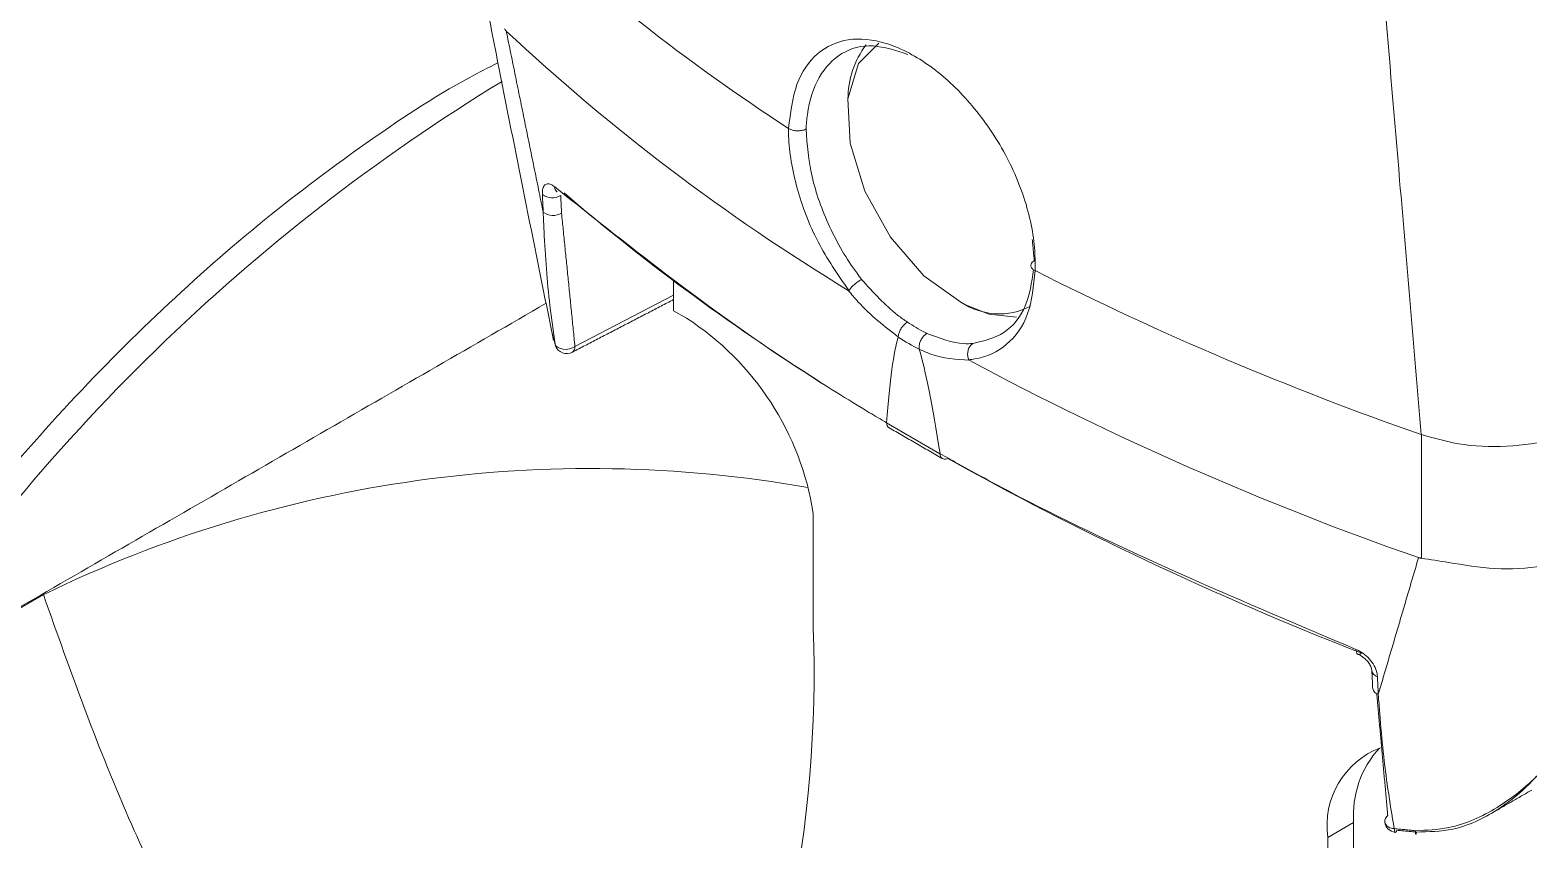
# Model space of a CAD drawing. Extents: x 12.1 to 108.7, y 1 to 80.4.
# Drawn here: x 74.641 to 75.873, y 64.437 to 65.103 of the extents above; entities that cross this region are included whole.
import ezdxf

# ---------------------------------------------------------------- set-up
doc = ezdxf.new("R2010")
doc.units = 0
doc.header["$MEASUREMENT"] = 0
doc.linetypes.add('SLD-Solid', pattern=[0])
doc.layers.add('OBJECT', color=7, linetype='CONTINUOUS')

msp = doc.modelspace()

# ---------------------------------------------------------------- linework, layer by layer
at = {"layer": 'OBJECT', "linetype": 'SLD-Solid', "lineweight": 15}
for p, q in [((75.265, 65.0215), (75.265, 65.0215)), ((75.4678, 64.9045), (75.4678, 64.9045)), ((75.1705, 64.8714), (75.1705, 64.8961)), ((75.1705, 64.8842), (75.0893, 64.8421)), ((75.181, 64.8654), (75.1705, 64.8714)), ((75.073, 64.8439), (75.0733, 64.8427)), ((75.3456, 64.7793), (75.3896, 64.7539)), ((75.7857, 64.6679), (75.7857, 64.7696)), ((75.2853, 64.6104), (75.2853, 64.7047)), ((74.652, 64.6379), (73.9993, 64.2611)), ((75.7299, 64.4505), (75.7087, 64.4382)), ((75.7299, 64.4505), (75.7299, 64.3654)), ((75.7087, 64.4382), (75.7087, 64.3532))]:
    msp.add_line(p, q, dxfattribs=at)
at = {"layer": 'OBJECT', "linetype": 'SLD-Solid', "lineweight": 15, "flags": 128}
for points in [[(75.4068, 64.8785), (75.3763, 64.9002), (75.3489, 64.932), (75.3278, 64.9699), (75.3156, 65.0095), (75.3139, 65.0459), (75.3227, 65.0748), (75.3392, 65.0916)], [(75.4115, 64.8762), (75.4299, 64.8688), (75.4526, 64.8661)], [(75.0893, 64.8421), (75.0872, 64.8409), (75.0848, 64.8401), (75.0822, 64.8397), (75.0797, 64.8398), (75.0774, 64.8403), (75.0754, 64.8412), (75.0739, 64.8424), (75.073, 64.8439)], [(75.7318, 64.5929), (75.7319, 64.5916), (75.7322, 64.5905), (75.7326, 64.5896), (75.7332, 64.589), (75.7336, 64.5888), (75.7339, 64.5887), (75.7347, 64.5887), (75.7356, 64.5891), (75.7366, 64.5897)], [(75.7633, 64.4454), (75.7634, 64.4443), (75.7635, 64.4433), (75.7637, 64.4427), (75.764, 64.4423), (75.7642, 64.4423)], [(75.7808, 64.4437), (75.7808, 64.4426), (75.7809, 64.4417), (75.7809, 64.4411), (75.781, 64.4408), (75.7811, 64.4408), (75.7813, 64.4411), (75.7814, 64.4417), (75.7815, 64.4426)]]:
    msp.add_lwpolyline(points, dxfattribs=at)
at = {"layer": 'OBJECT', "linetype": 'SLD-Solid', "lineweight": 15}
for centre, radius, start, end in [((76.1718, 66.4167), 1.664, 226.7347, 236.9758), ((76.2018, 66.3511), 1.7111, 226.9044, 238.7522), ((75.3878, 65.0457), 0.0739, 142.9121, 180.1923), ((75.8694, 63.6836), 1.6127, 121.3923, 147.0727), ((75.0782, 64.9735), 0.00558, 181.4907, 228.8827), ((75.0707, 64.9784), 0.014, 234.5019, 299.6946), ((75.0714, 64.9639), 0.014, 234.4988, 299.6951), ((76.6441, 67.2347), 2.6103, 243.2151, 250.798), ((75.4383, 64.9252), 0.0563, 235.9369, 297.2795), ((75.0535, 64.6684), 0.2347, 8.9142, 57.0886), ((75.0826, 64.8463), 0.01, 201.2354, 297.4651), ((75.0847, 64.8414), 0.00465, 302.817, 8.3755), ((76.623, 67.0807), 2.5543, 241.7407, 250.8078), ((75.1021, 63.7141), 1.0276, 79.9787, 115.9794), ((74.2834, 64.573), 1.0026, 334.5387, 2.1381), ((75.7507, 64.5761), 0.00585, 187.6605, 258.5111), ((75.7514, 64.5617), 0.00589, 189.0394, 258.3557), ((75.7761, 64.4482), 0.0681, 110.6755, 188.4351), ((75.8115, 64.4565), 0.0818, 137.563, 184.2203), ((75.7613, 64.4513), 0.00581, 124.8444, 185.3818), ((75.7654, 64.4522), 0.01, 188.3204, 262.6212), ((75.7628, 64.4531), 0.00768, 198.1009, 273.2193), ((75.7634, 64.4442), 0.0021, 292.5713, 354.9363)]:
    msp.add_arc(centre, radius, start, end, dxfattribs=at)
for centre, major_axis, ratio, start_param, end_param in [((76.9463, 65.5115), (2.2222, -0.1551), 0.524922, 3.753416, 3.909825), ((76.1725, 48.1029), (-0.8109, 16.7566), 0.01214, 0.033306, 0.097268), ((75.3584, 64.958), (-0.077, 0.1206), 0.545295, 2.24654, 2.417366), ((76.1725, 48.1029), (-0.8109, 16.7566), 0.01214, 6.170289, 6.234251), ((76.9463, 65.5115), (2.2222, -0.1551), 0.524922, 3.977578, 4.173815)]:
    msp.add_ellipse(centre, major_axis=major_axis, ratio=ratio, start_param=start_param, end_param=end_param, dxfattribs=at)
for points, knots in [([(75.8574, 65.6489), (75.8578, 65.6439), (75.8599, 65.619), (75.8688, 65.5146), (75.8861, 65.3137), (75.9031, 65.1336), (75.9126, 65.0327)], [0, 0, 0, 0, 0.024148, 0.120739, 0.507103, 1, 1, 1, 1]), ([(75.0146, 65.1338), (75.0187, 65.1126), (75.0374, 65.0168), (75.0567, 64.9214), (75.0717, 64.8471)], [0, 0, 0, 0, 0.22164, 1, 1, 1, 1]), ([(75.7856, 64.7696), (75.7796, 64.8393), (75.7694, 64.9592), (75.7593, 65.0791), (75.7551, 65.1293)], [0, 0, 0, 0, 0.5814492, 1, 1, 1, 1]), ([(75.265, 65.0215), (75.2666, 65.0343), (75.2698, 65.0597), (75.2876, 65.085), (75.3132, 65.0969), (75.345, 65.0938), (75.3796, 65.0762), (75.4132, 65.046), (75.4417, 65.0064), (75.4613, 64.962), (75.4681, 64.9271), (75.4678, 64.909), (75.4678, 64.9045)], [0, 0, 0, 0, 0.106547, 0.213092, 0.319763, 0.426916, 0.534499, 0.642267, 0.74996, 0.857311, 0.964156, 1, 1, 1, 1]), ([(75.3631, 65.0824), (75.3534, 65.0856), (75.3332, 65.0922), (75.3077, 65.0851), (75.2889, 65.0654), (75.281, 65.0412), (75.2797, 65.025), (75.2794, 65.021)], [0, 0, 0, 0, 0.221643, 0.455581, 0.689564, 0.923447, 1, 1, 1, 1]), ([(75.026, 65.0755), (75.0181, 65.0715), (74.9809, 65.0526), (74.9146, 65.0085), (74.8284, 64.9436), (74.7443, 64.869), (74.6633, 64.7865), (74.5865, 64.6966), (74.522, 64.6125), (74.4858, 64.5566), (74.4716, 64.5347)], [0, 0, 0, 0, 0.038814, 0.183744, 0.328644, 0.473414, 0.61803, 0.762504, 0.906866, 1, 1, 1, 1]), ([(75.265, 65.0215), (75.2658, 65.0211), (75.2675, 65.0202), (75.2707, 65.0195), (75.2741, 65.0195), (75.277, 65.02), (75.2787, 65.0206), (75.2793, 65.0209), (75.2794, 65.021)], [0, 0, 0, 0, 0.2084388, 0.4168768, 0.6253388, 0.8338697, 0.9671236, 1, 1, 1, 1]), ([(75.3146, 64.8881), (75.3056, 64.9012), (75.2875, 64.9273), (75.2706, 64.9727), (75.2652, 65.0042), (75.265, 65.0194), (75.265, 65.0215)], [0, 0, 0, 0, 0.315107, 0.632944, 0.949791, 1, 1, 1, 1]), ([(75.2794, 65.021), (75.2804, 65.0082), (75.2824, 64.9825), (75.2976, 64.9402), (75.3138, 64.9121), (75.3239, 64.8989), (75.3251, 64.8973)], [0, 0, 0, 0, 0.31781, 0.635605, 0.953792, 1, 1, 1, 1]), ([(75.0727, 64.9734), (75.0714, 64.9743), (75.0689, 64.9761), (75.0657, 64.9761), (75.0634, 64.9741), (75.0625, 64.9707), (75.0625, 64.9679), (75.0625, 64.9669)], [0, 0, 0, 0, 0.219062, 0.43802, 0.659218, 0.879999, 1, 1, 1, 1]), ([(75.3456, 64.7793), (75.341, 64.7821), (75.3178, 64.7959), (75.2185, 64.8574), (75.1378, 64.9215), (75.0727, 64.9734)], [0, 0, 0, 0, 0.045653, 0.228294, 1, 1, 1, 1]), ([(75.0739, 64.9698), (75.0739, 64.9698), (75.0739, 64.9699), (75.0744, 64.9695), (75.0746, 64.9693)], [0, 0, 0, 0, 0.629442, 1, 1, 1, 1]), ([(75.0632, 64.9525), (75.0634, 64.9473), (75.0645, 64.9212), (75.0672, 64.8847), (75.0715, 64.8545), (75.073, 64.8439)], [0, 0, 0, 0, 0.139683, 0.698663, 1, 1, 1, 1]), ([(75.4672, 64.9126), (75.4671, 64.9125), (75.4664, 64.9122), (75.4653, 64.9113), (75.4643, 64.9097), (75.4643, 64.9078), (75.4654, 64.9059), (75.467, 64.9049), (75.4678, 64.9045)], [0, 0, 0, 0, 0.032876, 0.16613, 0.374661, 0.583123, 0.791561, 1, 1, 1, 1]), ([(75.4678, 64.9045), (75.4666, 64.892), (75.4642, 64.8671), (75.4458, 64.8418), (75.4266, 64.8326), (75.4149, 64.8314), (75.4132, 64.8312)], [0, 0, 0, 0, 0.315568, 0.631102, 0.947588, 1, 1, 1, 1]), ([(75.4166, 64.8445), (75.4256, 64.8467), (75.4436, 64.851), (75.4617, 64.8732), (75.465, 64.8949), (75.4666, 64.9053)], [0, 0, 0, 0, 0.341116, 0.682227, 1, 1, 1, 1]), ([(75.3142, 64.8882), (75.3143, 64.8882), (75.3144, 64.8881), (75.3145, 64.8881), (75.3146, 64.8881), (75.3146, 64.8881), (75.3146, 64.8881)], [0, 0, 0, 0, 0.344879, 0.691965, 0.85965, 1, 1, 1, 1]), ([(75.3552, 64.8499), (75.3439, 64.8587), (75.3295, 64.8699), (75.3168, 64.8851), (75.3142, 64.8882)], [0, 0, 0, 0, 0.79181, 1, 1, 1, 1]), ([(75.3146, 64.8881), (75.3151, 64.8887), (75.316, 64.89), (75.3182, 64.8922), (75.3208, 64.8944), (75.323, 64.896), (75.3244, 64.8968), (75.3249, 64.8972), (75.3251, 64.8973)], [0, 0, 0, 0, 0.2149524, 0.4299045, 0.6448635, 0.8598401, 0.9514364, 1, 1, 1, 1]), ([(75.3251, 64.8973), (75.3348, 64.8866), (75.3469, 64.8732), (75.3601, 64.864), (75.3628, 64.8621)], [0, 0, 0, 0, 0.796377, 1, 1, 1, 1]), ([(75.3552, 64.8499), (75.3553, 64.8508), (75.3555, 64.8526), (75.3568, 64.8556), (75.3587, 64.8585), (75.3604, 64.8603), (75.3618, 64.8615), (75.3624, 64.8618), (75.3628, 64.8621)], [0, 0, 0, 0, 0.209939, 0.419878, 0.629817, 0.839756, 0.898241, 1, 1, 1, 1]), ([(75.3628, 64.8621), (75.3675, 64.8591), (75.3729, 64.8557), (75.3782, 64.8532), (75.3788, 64.8529)], [0, 0, 0, 0, 0.886118, 1, 1, 1, 1]), ([(75.3788, 64.8529), (75.3784, 64.8526), (75.3778, 64.8522), (75.3764, 64.851), (75.3748, 64.8491), (75.3733, 64.8461), (75.3723, 64.8429), (75.3724, 64.8409), (75.3724, 64.8399)], [0, 0, 0, 0, 0.101759, 0.160244, 0.370183, 0.580122, 0.790061, 1, 1, 1, 1]), ([(75.3788, 64.8529), (75.3893, 64.8489), (75.4025, 64.844), (75.4142, 64.8444), (75.4166, 64.8445)], [0, 0, 0, 0, 0.7963771, 1, 1, 1, 1]), ([(75.4136, 64.8308), (75.4031, 64.8314), (75.3898, 64.8321), (75.3754, 64.8386), (75.3724, 64.8399)], [0, 0, 0, 0, 0.7918371, 1, 1, 1, 1]), ([(75.4166, 64.8445), (75.4164, 64.8444), (75.4159, 64.844), (75.4147, 64.843), (75.4133, 64.841), (75.4124, 64.8378), (75.4122, 64.8344), (75.4129, 64.8323), (75.4132, 64.8312)], [0, 0, 0, 0, 0.048564, 0.14016, 0.355136, 0.570096, 0.785048, 1, 1, 1, 1]), ([(75.4132, 64.8312), (75.4132, 64.8312), (75.4133, 64.8311), (75.4134, 64.831), (75.4135, 64.8309), (75.4136, 64.8308), (75.4136, 64.8308)], [0, 0, 0, 0, 0.159851, 0.363921, 0.750554, 1, 1, 1, 1]), ([(75.3456, 64.7793), (75.3457, 64.7785), (75.346, 64.7768), (75.3469, 64.7755), (75.3476, 64.7753), (75.3477, 64.7752)], [0, 0, 0, 0, 0.461525, 0.923051, 1, 1, 1, 1]), ([(75.9326, 64.7796), (75.9221, 64.7749), (75.9011, 64.7655), (75.8612, 64.7593), (75.8208, 64.7596), (75.7972, 64.7663), (75.7857, 64.7696)], [0, 0, 0, 0, 0.253584, 0.507165, 0.760847, 1, 1, 1, 1]), ([(75.3896, 64.7539), (75.3944, 64.7513), (75.4184, 64.7378), (75.5256, 64.6801), (75.6396, 64.6319), (75.7318, 64.5929)], [0, 0, 0, 0, 0.0456532, 0.2282935, 1, 1, 1, 1]), ([(75.3896, 64.7539), (75.3897, 64.7531), (75.39, 64.7514), (75.3913, 64.7498), (75.3931, 64.7492), (75.3948, 64.7494), (75.3958, 64.7499), (75.396, 64.75)], [0, 0, 0, 0, 0.235917, 0.471833, 0.707753, 0.925415, 1, 1, 1, 1]), ([(75.9325, 64.6775), (75.9287, 64.6754), (75.915, 64.668), (75.886, 64.6601), (75.8465, 64.658), (75.8117, 64.6638), (75.793, 64.6668), (75.7857, 64.6679)], [0, 0, 0, 0, 0.097508, 0.351331, 0.599304, 0.843154, 1, 1, 1, 1]), ([(74.652, 64.6379), (74.6745, 64.5745), (74.7145, 64.4615), (74.7715, 64.351), (74.7965, 64.3024)], [0, 0, 0, 0, 0.560834, 1, 1, 1, 1]), ([(75.7318, 64.5929), (75.7337, 64.5919), (75.7377, 64.59), (75.743, 64.5852), (75.747, 64.5795), (75.7491, 64.5743), (75.7494, 64.5714), (75.7495, 64.5703)], [0, 0, 0, 0, 0.219062, 0.43802, 0.659218, 0.879999, 1, 1, 1, 1]), ([(75.7336, 64.5888), (75.7338, 64.5887), (75.7348, 64.5884), (75.7372, 64.5869), (75.7402, 64.5844), (75.7428, 64.5812), (75.7443, 64.5781), (75.7449, 64.5759), (75.7449, 64.5754), (75.7449, 64.5753)], [0, 0, 0, 0, 0.04493, 0.213202, 0.397588, 0.589204, 0.78032, 0.934939, 1, 1, 1, 1]), ([(75.7502, 64.5559), (75.7506, 64.5506), (75.7525, 64.524), (75.7564, 64.4868), (75.7615, 64.4562), (75.7633, 64.4454)], [0, 0, 0, 0, 0.139683, 0.698663, 1, 1, 1, 1]), ([(75.7808, 64.4437), (75.79, 64.4441), (75.8136, 64.4451), (75.8476, 64.4608), (75.87, 64.4782), (75.8799, 64.488), (75.8807, 64.4888), (75.8808, 64.4889)], [0, 0, 0, 0, 0.2447442, 0.626729, 0.9679276, 0.9961436, 1, 1, 1, 1]), ([(75.8808, 64.4889), (75.8807, 64.4888), (75.8798, 64.4878), (75.8769, 64.4847), (75.8669, 64.4745), (75.8461, 64.4581), (75.815, 64.4432), (75.7916, 64.4428), (75.7815, 64.4426)], [0, 0, 0, 0, 0.00366, 0.034965, 0.112488, 0.381452, 0.732443, 1, 1, 1, 1])]:
    msp.add_open_spline(points, degree=3, knots=knots, dxfattribs=at)
for points in [[(75.0328, 65.1016), (75.0313, 65.1034)], [(75.0632, 64.9525), (75.0328, 65.1016)], [(75.0625, 64.9669), (75.0632, 64.9525)], [(75.0783, 64.9517), (75.0776, 64.9662)], [(75.0893, 64.8421), (75.0783, 64.9517)], [(75.4672, 64.9126), (75.4655, 64.9301)], [(75.0656, 64.8776), (73.6253, 64.0462)], [(75.0873, 64.8375), (75.1705, 64.8807)], [(75.073, 64.8439), (75.0704, 64.8538)], [(75.3552, 64.8499), (75.3552, 64.8499)], [(75.3724, 64.8399), (75.3724, 64.8399)], [(75.3456, 64.7793), (75.3456, 64.7793)], [(75.3477, 64.7752), (75.3917, 64.7498)], [(75.7857, 64.7696), (75.7856, 64.7696)], [(75.3896, 64.7539), (75.3896, 64.7539)], [(75.7502, 64.5559), (75.7833, 64.6683)], [(75.7833, 64.6683), (75.7857, 64.6679)], [(75.7449, 64.5752), (75.7456, 64.5608)], [(75.7495, 64.5703), (75.7502, 64.5559)], [(75.758, 64.456), (75.7489, 64.5566)], [(75.8433, 64.458), (75.8764, 64.4771)], [(75.7633, 64.4454), (75.7808, 64.4437)], [(75.7815, 64.4426), (75.7654, 64.444)]]:
    msp.add_open_spline(points, degree=1, dxfattribs=at)

doc.saveas('drawing.dxf')
